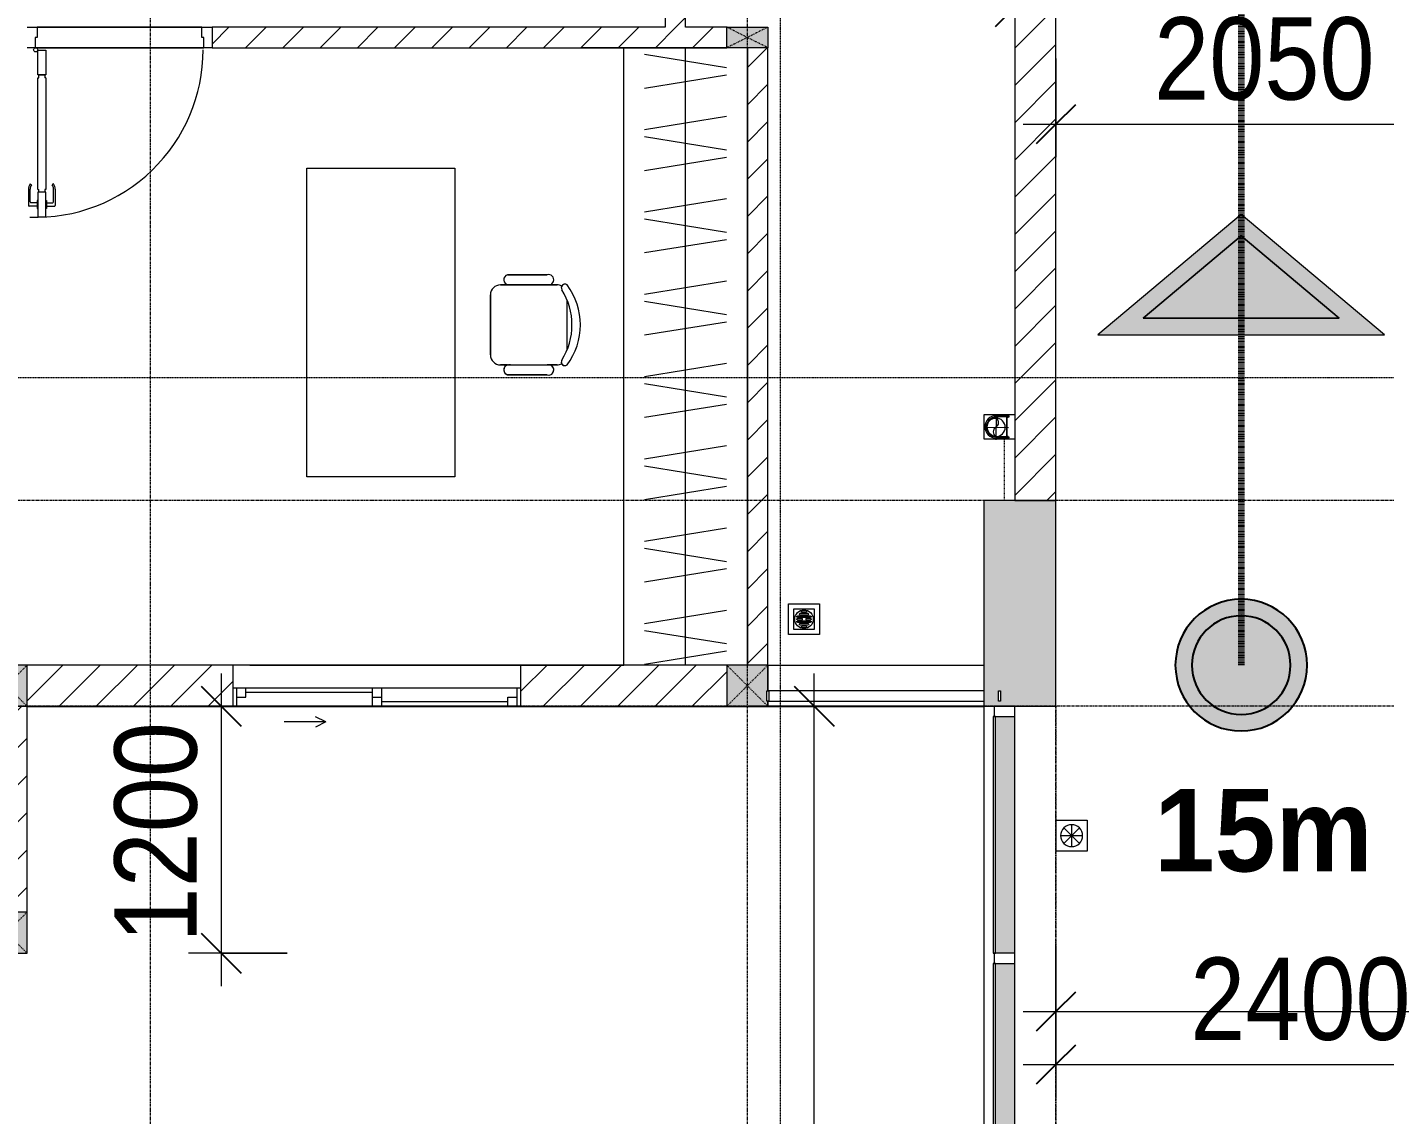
# Model space of a CAD drawing. Header units: millimetres. Extents: x 1591 to 239055, y -15958 to 83255.
# Drawn here: x 207332 to 213931, y 22552 to 27837 of the extents above; entities that cross this region are included whole.
import ezdxf

# ---------------------------------------------------------------- set-up
doc = ezdxf.new("R2010")
doc.units = ezdxf.units.MM
for name, pattern in [('1 NÉT CALL OUT', [6, 3, -3]), ('Dash', [6, 3, -3]), ('Dash 1_8_', [6.35, 3.175, -3.175]), ('Dash Dot 3_16_', [7.9375, 4.7625, -1.5875, 0, -1.5875]), ('Grid Line', [22.225, 12.7, -3.175, 3.175, -3.175]), ('IMPORT-CENTER _2_', [40.64, 25.4, -5.08, 5.08, -5.08])]:
    doc.linetypes.add(name, pattern=pattern)
for name, color, linetype, lineweight in [('0-1', 250, 'Continuous', 5), ('A-ANNO-DIMS', 211, 'Continuous', 9), ('A-ANNO-DIMS-160', 211, 'Continuous', 9), ('A-ANNO-NOTE', 131, 'Continuous', 9), ('A-ANNO-NOTE-1', 131, 'Continuous', 25), ('A-AREA', 32, 'Dash 1_8_', 9), ('A-DETL-3', 90, '1 NÉT CALL OUT', 100), ('A-DETL-GENF-1', 9, 'Continuous', 9), ('A-DOOR-1', 254, 'Continuous', 9), ('A-DOOR-2', 9, 'Continuous', 9), ('A-FLOR', 192, 'Continuous', 9), ('A-FLOR-1', 7, 'Continuous', 9), ('A-FLOR-2', 9, 'Continuous', 9), ('A-FLOR-HRAL-1', 254, 'Continuous', 9), ('A-FLOR-HRAL-2', 9, 'Continuous', 9), ('A-GLAZ', 151, 'Continuous', 9), ('A-GLAZ-CURT', 52, 'Continuous', 9), ('A-GLAZ-CWMG', 51, 'Continuous', 9), ('A-GLAZ-CWMG-1', 51, 'Continuous', 18), ('A-WALL-1', 253, 'Continuous', 18), ('A-WALL-2', 9, 'Continuous', 9), ('A-WALL-3', 113, 'Continuous', 18), ('A-WALL-PATT-1', 10, 'Continuous', 9), ('A-WALL-PATT-2', 111, 'Continuous', 9), ('G-ANNO-SYMB-1', 111, 'Dash Dot 3_16_', 18), ('G-ANNO-TEXT-2', 142, 'Continuous', 9), ('G-IMPT', 8, 'Continuous', 9), ('G-IMPT-2', 8, 'IMPORT-CENTER _2_', 9), ('I-FURN', 30, 'Continuous', 9), ('I-FURN-1', 254, 'Continuous', 9), ('M-EQPM', 50, 'Continuous', 9), ('S-COLS', 52, 'Continuous', 9), ('S-COLS-1', 52, 'Continuous', 5), ('S-COLS-2', 250, 'Continuous', 18), ('S-COLS-3', 254, 'Continuous', 9), ('S-COLS-4', 253, 'Continuous', 18), ('S-COLS-5', 52, 'Continuous', 18), ('S-COLS-HDLN', 52, 'Dash', 9), ('S-COLS-HDLN-1', 9, 'Dash', 9), ('S-GRID-1', 1, 'Grid Line', 9)]:
    doc.layers.add(name, color=color, linetype=linetype, lineweight=lineweight)
doc.styles.add('Arial_14', font='arial_0.ttf', dxfattribs={"width": 0.95, "height": 400})
doc.styles.add('UTM Avo', font='UTM Avo.ttf', dxfattribs={"width": 0.9, "height": 400})
doc.dimstyles.new('1_Dim_chi_tiet_2_5', dxfattribs={"dimscale": 304.8, "dimtxt": 399.720379, "dimasz": 0.629921, "dimexe": 0.524934, "dimexo": 0.0625, "dimgap": 0.052493, "dimtad": 1, "dimdec": 0, "dimrnd": 5, "dimzin": 0, "dimdsep": 46, "dimtxsty": 'UTM Avo', "dimblk1": 'OBLIQUE', "dimblk2": 'OBLIQUE', "dimsah": 1, "dimcen": 0.09, "dimdle": 0.524934, "dimazin": 0, "dimtfac": 1, "dimtdec": 4, "dimtix": 1, "dimtmove": 0, "dimatfit": 3, "dimfxl": 1.049869, "dimfxlon": 1, "dimtvp": 1, "dimtolj": 1, "dimtzin": 0, "dimarcsym": 2})
doc.dimstyles.new('1_Dim_chi_tiet_2_5_1', dxfattribs={"dimscale": 304.8, "dimtxt": 399.720379, "dimasz": 0.629921, "dimexe": 0.524934, "dimexo": 0.0625, "dimgap": 0.052493, "dimtad": 1, "dimdec": 0, "dimrnd": 5, "dimzin": 0, "dimdsep": 46, "dimtxsty": 'UTM Avo', "dimblk1": 'OBLIQUE', "dimblk2": 'OBLIQUE', "dimsah": 1, "dimcen": 0.09, "dimdle": 0.524934, "dimazin": 0, "dimtfac": 1, "dimtdec": 4, "dimtix": 1, "dimtmove": 0, "dimatfit": 3, "dimfxl": 1.049869, "dimfxlon": 1, "dimtvp": 1, "dimtolj": 1, "dimtzin": 0, "dimarcsym": 2})
pattern_1 = [(45, (0, 0), (-90.50967, 90.50967), [])]
pattern_2 = [(45, (95879.7, 0), (-90.50967, 90.50967), [])]

# ---------------------------------------------------------------- blocks, each defined once
blk = doc.blocks.new('NCV_TKTC_KET CAU_rvt-1-TKCS_MB TẦNG 6-8')
at = {"layer": 'S-COLS-1'}
h = blk.add_hatch(color=256, dxfattribs=at)
h.paths.add_polyline_path([(116102.6, 24536.9), (116452.6, 24536.9), (116452.6, 25536.9), (116102.6, 25536.9)])
h.paths.add_polyline_path([(116182.6, 24561.9), (116172.6, 24561.9), (116172.6, 24611.9), (116182.6, 24611.9)])
at = {"layer": 'A-FLOR-1'}
for p, q in [((111452.6, 24535.2), (115052.6, 24535.2)), ((115052.6, 24535.3), (116102.6, 24535.3))]:
    blk.add_line(p, q, dxfattribs=at)
at = {"layer": 'S-COLS-2'}
for p, q in [((116452.6, 25536.9), (116102.6, 25536.9)), ((116102.6, 25536.9), (116102.6, 24536.9)), ((116452.6, 24536.9), (116452.6, 25536.9)), ((116102.6, 24536.9), (116452.6, 24536.9))]:
    blk.add_line(p, q, dxfattribs=at)
blk = doc.blocks.new('DOOR_CW_01 CANH MO-PANEL KINH - DIW_01-900x2200-CỬA GỖ VÂN LAMINATE-V26-TKCS_MB TẦNG 6-8')
at = {"layer": 'A-DETL-GENF-1'}
for p, q in [((-397, -182), (-397, -62)), ((-397, -62), (-357, -62)), ((-357, -62), (-357, -182)), ((-357, -182), (-397, -182)), ((-397, -196), (-391, -196)), ((-397, -738), (-397, -196)), ((-391, -196), (-391, -182)), ((-391, -182), (-363, -182)), ((-363, -182), (-363, -196)), ((-357, -196), (-363, -196)), ((-357, -196), (-357, -738)), ((-433.9, -711.2), (-427.3, -715.8)), ((-320.1, -711.2), (-326.7, -715.8)), ((-442, -737), (-442, -816.5)), ((-434, -799.5), (-434, -737)), ((-397, -738), (-391, -738)), ((-357, -752), (-397, -752)), ((-397, -752), (-397, -872)), ((-391, -752), (-391, -738)), ((-363, -752), (-391, -752)), ((-357, -738), (-363, -738)), ((-363, -738), (-363, -752)), ((-357, -872), (-357, -752)), ((-320, -799.5), (-320, -737)), ((-312, -737), (-312, -816.5)), ((-399, -820.5), (-438, -820.5)), ((-399, -803.5), (-430, -803.5)), ((-399, -792.2), (-399, -831.8)), ((-397, -792.2), (-399, -792.2)), ((-399, -831.8), (-397, -831.8)), ((-397, -792.2), (-397, -831.8)), ((-357, -792.2), (-357, -831.8)), ((-357, -792.2), (-355, -792.2)), ((-355, -831.8), (-357, -831.8)), ((-355, -792.2), (-355, -831.8)), ((-355, -803.5), (-324, -803.5)), ((-355, -820.5), (-316, -820.5)), ((-397, -872), (-357, -872))]:
    blk.add_line(p, q, dxfattribs=at)
blk.add_circle((-407, -60), 10, dxfattribs=at)
for centre, radius, start, end in [((-407, -60), 814, 268, 0), ((-397, -737), 45, 145, 180), ((-397, -737), 37, 145, 180), ((-357, -737), 37, 0, 35), ((-357, -737), 45, 360, 35), ((-438, -816.5), 4, 180, 270), ((-430, -799.5), 4, 180, 270), ((-324, -799.5), 4, 270, 0), ((-316, -816.5), 4, 270, 0)]:
    blk.add_arc(centre, radius, start, end, dxfattribs=at)
at = {"layer": 'A-DOOR-2'}
for p, q in [((-448.4, 50), (-400, 50)), ((-400, 50), (-400, 0)), ((400, 0), (400, 50)), ((400, 50), (450, 50)), ((450, 50), (450, -50)), ((-410, -50), (-448.4, -50)), ((-410, 0), (-410, -50)), ((-400, 0), (-410, 0)), ((-407, -50), (-382, -50)), ((410, 0), (400, 0)), ((410, -50), (410, 0)), ((450, -50), (410, -50))]:
    blk.add_line(p, q, dxfattribs=at)
blk = doc.blocks.new('TU DO LV A - TU DO LV A-V39-TKCS_MB TẦNG 6-8')
at = {"layer": 'I-FURN'}
for p, q in [((0, 0), (3000, 0)), ((4.3, -101), (68.9, -499)), ((169, -101), (104.4, -499)), ((202.5, -101), (267.1, -499)), ((404.3, -101), (468.9, -499)), ((569, -101), (504.4, -499)), ((602.5, -101), (667.1, -499)), ((804.3, -101), (868.9, -499)), ((969, -101), (904.4, -499)), ((1002.5, -101), (1067.1, -499)), ((1204.3, -101), (1268.9, -499)), ((1369, -101), (1304.4, -499)), ((1402.5, -101), (1467.1, -499)), ((1604.3, -101), (1668.9, -499)), ((1769, -101), (1704.4, -499)), ((1802.5, -101), (1867.1, -499)), ((2004.3, -101), (2068.9, -499)), ((2169, -101), (2104.4, -499)), ((2202.5, -101), (2267.1, -499)), ((2404.3, -101), (2468.9, -499)), ((2569, -101), (2504.4, -499)), ((2602.5, -101), (2667.1, -499)), ((2804.3, -101), (2868.9, -499)), ((2969, -101), (2904.4, -499)), ((0, -300), (3000, -300))]:
    blk.add_line(p, q, dxfattribs=at)
at = {"layer": 'I-FURN-1'}
blk.add_line((0, 0), (3000, 0), dxfattribs=at)
blk = doc.blocks.new('BAN LV A - BAN LV A_dwg_ban hoc2-348006-TKCS_MB TẦNG 6-8')
at = {"layer": 'I-FURN'}
for p, q in [((145.8, 437.4), (-145.8, 437.4)), ((-243, 354.4), (-243, 162)), ((-194.4, 388.8), (-194.4, 113.4)), ((194.4, 113.4), (194.4, 388.8)), ((194.4, 351.4), (194.4, 150.8)), ((243.7, 162), (243.7, 354.4)), ((-120.5, 64.8), (120.5, 64.8))]:
    blk.add_line(p, q, dxfattribs=at)
at = {"layer": 'I-FURN', "flags": 128}
blk.add_lwpolyline([(-737.8, 610.5), (-737.8, 1330.5), (-154.9, 1330.5), (762.2, 1330.5), (762.2, 610.5)], close=True, dxfattribs=at)
at = {"layer": 'I-FURN'}
for centre, radius, start, end in [((-145.8, 388.8), 48.6, 90, 180), ((145.8, 388.8), 48.6, 360, 90), ((-218.7, 347.3), 25.3, 343.7398, 163.7398), ((219.4, 347.3), 25.3, 16.2602, 170.70537), ((-218.7, 154.9), 25.3, 163.7398, 16.2602), ((219.4, 154.9), 25.3, 189.29463, 16.2602), ((-180.2, 75.4), 17.8, 57.97259, 216.69006), ((-145.8, 113.4), 48.6, 180, 207.58444), ((0, 359.3), 318.2, 237.57575, 302.42425), ((180.2, 75.4), 17.8, 323.30994, 122.02741), ((145.8, 113.4), 48.6, 332.41556, 0), ((0, 324), 324, 233.1301, 306.8699)]:
    blk.add_arc(centre, radius, start, end, dxfattribs=at)
blk = doc.blocks.new('BAN LV A - BAN LV A_dwg-348005-TKCS_MB TẦNG 6-8')
at = {"extrusion": (0, 0, -1), "zscale": -1, "rotation": 180}
blk.add_blockref('BAN LV A - BAN LV A_dwg_ban hoc2-348006-TKCS_MB TẦNG 6-8', (-729, 1383.7), dxfattribs=at)
blk = doc.blocks.new('BAN LV A - BAN LV A-401069-TKCS_MB TẦNG 6-8')
at = {"layer": 'I-FURN-1'}
for p, q in [((-8.8, -53.2), (1491.2, -53.2)), ((-8.8, -773.2), (-8.8, -53.2)), ((1491.2, -53.2), (1491.2, -773.2)), ((1491.2, -773.2), (-8.8, -773.2)), ((583.2, -946.3), (874.8, -946.3)), ((486, -1221.7), (486, -1029.3)), ((534.6, -1029.3), (534.6, -994.9)), ((923.4, -994.9), (923.4, -1032.3)), ((972.7, -1029.3), (972.7, -1221.7)), ((534.6, -1270.3), (534.6, -1235.9)), ((923.4, -1232.9), (923.4, -1270.3))]:
    blk.add_line(p, q, dxfattribs=at)
for centre, radius, start, end in [((583.2, -994.9), 48.6, 90, 180), ((874.8, -994.9), 48.6, 0, 90), ((510.3, -1036.4), 25.3, 16.2602, 163.7398), ((948.4, -1036.4), 25.3, 16.2602, 170.70537), ((510.3, -1228.8), 25.3, 163.7398, 343.7398), ((948.4, -1228.8), 25.3, 189.29463, 16.2602), ((548.9, -1308.3), 17.8, 119.40397, 216.69006), ((583.2, -1270.3), 48.6, 180, 207.58444), ((729, -1059.7), 324, 233.1301, 306.8699), ((874.8, -1270.3), 48.6, 332.41556, 0), ((909.2, -1308.3), 17.8, 323.30994, 60.59603)]:
    blk.add_arc(centre, radius, start, end, dxfattribs=at)
at = {"extrusion": (0, 0, -1), "zscale": -1, "rotation": 180}
blk.add_blockref('BAN LV A - BAN LV A_dwg-348005-TKCS_MB TẦNG 6-8', (0, 0), dxfattribs=at)
blk = doc.blocks.new('Railing - 50 x 10mm-901205-TKCS_MB TẦNG 6-8')
at = {"layer": 'A-FLOR-HRAL-2'}
for p, q in [((25, 5), (-25, 5)), ((-25, 5), (-25, -5)), ((25, -5), (25, 5)), ((-25, -5), (25, -5))]:
    blk.add_line(p, q, dxfattribs=at)
blk = doc.blocks.new('Railing - Railing-1000799-TKCS_MB TẦNG 6-8')
at = {"layer": 'A-FLOR-HRAL-2'}
for p, q in [((93194.1, 15351.2), (92149.1, 15351.2)), ((92149.1, 15301.2), (93194.1, 15301.2))]:
    blk.add_line(p, q, dxfattribs=at)
at = {"extrusion": (0, 0, -1), "zscale": -1, "rotation": 89.99999999999962}
for p in [(-92144.1, 15326.2), (-93269.1, 15326.2)]:
    blk.add_blockref('Railing - 50 x 10mm-901205-TKCS_MB TẦNG 6-8', p, dxfattribs=at)
blk = doc.blocks.new('G1_SOF - BO TRU - 100x200-746114-TKCS_MB TẦNG 6-8')
at = {"layer": 'S-COLS'}
blk.add_hatch(color=256, dxfattribs=at).paths.add_polyline_path([(50, -100), (50, 100), (-50, 100), (-50, -100)])
at = {"layer": 'S-COLS-4'}
for p, q in [((-50, 100), (50, 100)), ((-50, -100), (-50, 100)), ((50, 100), (50, -100)), ((50, -100), (-50, -100))]:
    blk.add_line(p, q, dxfattribs=at)
at = {"layer": 'S-COLS-HDLN-1'}
for p, q in [((50, -100), (-50, 100)), ((-50, -100), (50, 100))]:
    blk.add_line(p, q, dxfattribs=at)
blk = doc.blocks.new('NCV_TKTC_TANG 6 - 8_rvt-2-TKCS_MB TẦNG 6-8')
at = {"layer": 'A-WALL-PATT-1'}
h = blk.add_hatch(dxfattribs=at)
h.set_pattern_fill('FP_1', color=256, style=0, pattern_type=2)
h.set_pattern_definition(pattern_1)
h.paths.add_polyline_path([(114652.6, 27836.9), (114652.6, 27886.9), (114552.6, 27886.9), (114552.6, 27836.9)])
h.paths.add_polyline_path([(114552.6, 28786.9), (114652.6, 28786.9), (114652.6, 28836.9), (114552.6, 28836.9)])
h = blk.add_hatch(dxfattribs=at)
h.set_pattern_fill('FP_1', color=256, style=0, pattern_type=2)
h.set_pattern_definition(pattern_1)
h.paths.add_polyline_path([(112350.9, 27736.9), (114852.6, 27736.9), (114852.6, 27836.9), (112350.9, 27836.9)])
h = blk.add_hatch(dxfattribs=at)
h.set_pattern_fill('FP_1', color=256, style=0, pattern_type=2)
h.set_pattern_definition(pattern_1)
h.paths.add_polyline_path([(115052.6, 24736.9), (115052.6, 27736.9), (114952.6, 27736.9), (114952.6, 24736.9)])
at = {"layer": 'A-FLOR-2'}
for p, q in [((112300.9, 27836.9), (111500.9, 27836.9)), ((112310.9, 27736.9), (111490.9, 27736.9)), ((111490.9, 27736.9), (112310.9, 27736.9)), ((114352.6, 27736.9), (114146.6, 27736.9)), ((114852.6, 27736.9), (114352.6, 27736.9)), ((114952.6, 27736.9), (114852.6, 27736.9)), ((114952.6, 24736.9), (114952.6, 27736.9)), ((112534.6, 24736.9), (113852.6, 24736.9)), ((113852.6, 24736.9), (114352.6, 24736.9))]:
    blk.add_line(p, q, dxfattribs=at)
at = {"layer": 'A-WALL-1'}
for p, q in [((114552.6, 27886.9), (114552.6, 27836.9)), ((114652.6, 27836.9), (114652.6, 27886.9)), ((114552.6, 27836.9), (112350.9, 27836.9)), ((112350.9, 27836.9), (112350.9, 27736.9)), ((114852.6, 27836.9), (114652.6, 27836.9)), ((112350.9, 27736.9), (114852.6, 27736.9)), ((114952.6, 27736.9), (114952.6, 24736.9)), ((115052.6, 24736.9), (115052.6, 27736.9))]:
    blk.add_line(p, q, dxfattribs=at)
at = {"layer": 'A-WALL-2'}
for p, q in [((111500.9, 27836.9), (112300.9, 27836.9)), ((112310.9, 27736.9), (111490.9, 27736.9)), ((115052.9, 24736.9), (116102.6, 24736.9)), ((115052.9, 24736.9), (115052.9, 24611.9)), ((115052.9, 24561.9), (115052.9, 24536.9)), ((116102.6, 24536.9), (115052.9, 24536.9))]:
    blk.add_line(p, q, dxfattribs=at)
at = {"layer": 'A-DOOR-1'}
blk.add_blockref('DOOR_CW_01 CANH MO-PANEL KINH - DIW_01-900x2200-CỬA GỖ VÂN LAMINATE-V26-TKCS_MB TẦNG 6-8', (111900.9, 27786.9), dxfattribs=at)
at = {"layer": 'A-FLOR-HRAL-1'}
blk.add_blockref('Railing - Railing-1000799-TKCS_MB TẦNG 6-8', (22908.5, 9260.7), dxfattribs=at)
at = {"layer": 'I-FURN-1'}
for name, p, rotation in [('TU DO LV A - TU DO LV A-V39-TKCS_MB TẦNG 6-8', (114352.6, 24736.9), 90.0000000000006), ('BAN LV A - BAN LV A-401069-TKCS_MB TẦNG 6-8', (112757.8, 25661.2), 90.00000000000081)]:
    blk.add_blockref(name, p, dxfattribs=dict(at, rotation=rotation))
at = {"layer": 'S-COLS-3', "rotation": 90.0000000000011}
blk.add_blockref('G1_SOF - BO TRU - 100x200-746114-TKCS_MB TẦNG 6-8', (114952.6, 27786.9), dxfattribs=at)
blk = doc.blocks.new('G1_SOF - BO TRU - 200x200-V3-TKCS_MB TẦNG 6-8')
at = {"layer": 'S-COLS'}
blk.add_hatch(color=256, dxfattribs=at).paths.add_polyline_path([(-90.1, -100), (100, -100), (100, 100), (-100, 100), (-100, -24.6), (-90.1, -24.6), (-90.1, -74.6), (-100, -74.6), (-100, -100)])
at = {"layer": 'S-COLS-5'}
for p, q in [((100, 100), (-100, 100)), ((-100, 100), (-100, -24.6)), ((100, -100), (100, 100)), ((-100, -74.6), (-100, -100)), ((-100, -100), (100, -100))]:
    blk.add_line(p, q, dxfattribs=at)
at = {"layer": 'S-COLS-HDLN'}
for p, q in [((100, 100), (-100, -100)), ((-100, 100), (100, -100))]:
    blk.add_line(p, q, dxfattribs=at)
blk = doc.blocks.new('G1_SOF - BO TRU - 200x200-V6-TKCS_MB TẦNG 6-8')
at = {"layer": 'S-COLS'}
blk.add_hatch(color=256, dxfattribs=at).paths.add_polyline_path([(95, -100), (100, -100), (100, -75.1), (95, -75.1), (95, -25.1), (100, -25.1), (100, 100), (-100, 100), (-100, -100)])
at = {"layer": 'S-COLS-5'}
for p, q in [((100, 100), (-100, 100)), ((-100, 100), (-100, -100)), ((100, -25.1), (100, 100)), ((-100, -100), (100, -100)), ((100, -100), (100, -75.1))]:
    blk.add_line(p, q, dxfattribs=at)
at = {"layer": 'S-COLS-HDLN'}
for p, q in [((100, 100), (-100, -100)), ((-100, 100), (100, -100))]:
    blk.add_line(p, q, dxfattribs=at)
blk = doc.blocks.new('G1_SOF - BO TRU - 200x200-3056268-TKCS_MB TẦNG 6-8')
at = {"layer": 'S-COLS'}
blk.add_hatch(color=256, dxfattribs=at).paths.add_polyline_path([(100, -100), (100, 100), (-100, 100), (-100, -100)])
at = {"layer": 'S-COLS-5'}
for p, q in [((100, 100), (-100, 100)), ((-100, 100), (-100, -100)), ((100, -100), (100, 100)), ((-100, -100), (100, -100))]:
    blk.add_line(p, q, dxfattribs=at)
at = {"layer": 'S-COLS-HDLN'}
for p, q in [((100, 100), (-100, -100)), ((-100, 100), (100, -100))]:
    blk.add_line(p, q, dxfattribs=at)
blk = doc.blocks.new('TKTC_XREF_251221_MB TANG 2-7 - TKTC_XREF_260130_MB TANG 2-5_dwg_$cc-4746806-TKCS_MB TẦNG 6-8')
at = {"layer": 'G-IMPT-2'}
for p, q in [((-0.673, 0), (0.673, 0)), ((0, -0.673), (0, 0.673))]:
    blk.add_line(p, q, dxfattribs=at)
at = {"layer": 'M-EQPM'}
blk.add_circle((0, 0), 0.5, dxfattribs=at)
for centre, radius, start, end in [((0, 0), 0.5, 90, 270), ((0.188, 0.25), 0.313, 126.8699, 233.1301), ((-0.188, -0.25), 0.313, 306.8699, 53.1301)]:
    blk.add_arc(centre, radius, start, end, dxfattribs=at)
blk = doc.blocks.new('TKTC_XREF_251221_MB TANG 2-7 - TKTC_XREF_260130_MB TANG 2-5_dwg_CUM U_DN100-4746796-TKCS_MB TẦNG 6-8')
at = {"layer": 'G-IMPT'}
blk.add_hatch(color=256, dxfattribs=at).paths.add_polyline_path([(0, 61), (0, 57), (14.8, 55.1), (28.5, 49.4), (40.3, 40.3), (49.4, 28.5), (55.1, 14.8), (57, 0), (55.1, -14.8), (49.4, -28.5), (40.3, -40.3), (28.5, -49.4), (14.8, -55.1), (0, -57), (0, -61), (15.8, -58.9), (30.5, -52.8), (43.1, -43.1), (52.8, -30.5), (58.9, -15.8), (61, 0), (58.9, 15.8), (52.8, 30.5), (43.1, 43.1), (30.5, 52.8), (15.8, 58.9)])
for p, q in [((-79.1, 66.6), (-79.1, 63.4)), ((-76.6, 66.6), (-76.6, 63.4)), ((-74.6, 66.6), (-74.6, 63.4)), ((-72.7, 69.3), (-72.7, 60.7)), ((-66.9, 67.9), (-71.7, 67.9)), ((-66.9, 62.1), (-71.7, 62.1)), ((-65, 69), (0, 69)), ((-79.1, -63.4), (-79.1, -66.6)), ((-76.6, -63.4), (-76.6, -66.6)), ((-74.6, -63.4), (-74.6, -66.6)), ((-72.7, -60.7), (-72.7, -69.3)), ((-66.9, -62.1), (-71.7, -62.1)), ((-66.9, -67.9), (-71.7, -67.9)), ((-65, -69), (0, -69))]:
    blk.add_line(p, q, dxfattribs=at)
at = {"layer": 'G-IMPT', "flags": 128}
for points in [[(-72.7, 67.6), (-78.1, 67.6), (-78.1, 62.4), (-72.7, 62.4)], [(-71.7, 59.2), (-66.9, 59.2), (-66.9, 70.8), (-71.7, 70.8)], [(-66.9, 70.8), (-66.9, 72.7), (-65, 72.7), (-65, 57.3), (-66.9, 57.3), (-66.9, 59.2)], [(-65, 61), (0, 61), (0, 57)], [(-72.7, -62.4), (-78.1, -62.4), (-78.1, -67.6), (-72.7, -67.6)], [(-71.7, -70.8), (-66.9, -70.8), (-66.9, -59.2), (-71.7, -59.2)], [(-66.9, -59.2), (-66.9, -57.3), (-65, -57.3), (-65, -72.7), (-66.9, -72.7), (-66.9, -70.8)], [(-65, -61), (0, -61), (0, -57)]]:
    blk.add_lwpolyline(points, dxfattribs=at)
at = {"layer": 'G-IMPT'}
for centre, radius, start, end in [((-78.1, 66.6), 0.96, 90, 180), ((-78.1, 63.4), 0.96, 180, 270), ((-71.1, 69.3), 1.56, 112.61986, 247.38014), ((-67.9, 65), 4.8, 143.1301, 216.8699), ((-71.1, 60.7), 1.56, 112.61986, 247.38014), ((0, 0), 69, 270, 90), ((0, 0), 61, 270, 90), ((0, 0), 57, 270, 90), ((-78.1, -63.4), 0.96, 90, 180), ((-78.1, -66.6), 0.96, 180, 270), ((-71.1, -60.7), 1.56, 112.61986, 247.38014), ((-67.9, -65), 4.8, 143.1301, 216.8699), ((-71.1, -69.3), 1.56, 112.61986, 247.38014)]:
    blk.add_arc(centre, radius, start, end, dxfattribs=at)
blk = doc.blocks.new('TKTC_XREF_251221_MB TANG 2-7 - TKTC_XREF_260130_MB TANG 2-5_dwg_THU NUOC - THU NUOC-444531-TKCS_MB TẦNG 1-4746810-TKCS_MB TẦNG 6-8')
at = {"layer": 'G-IMPT'}
for p, q in [((-23.3, 10.8), (40.9, 10.8)), ((40.9, 4.8), (-23.3, 4.8)), ((-11, 23.3), (28.5, 23.3)), ((28.5, 17.3), (-11, 17.3)), ((-1.1, 35.6), (18.5, 35.6)), ((18.5, 29.6), (-1.1, 29.6)), ((-23.3, -13.6), (40.9, -13.6)), ((40.9, -19.6), (-23.3, -19.6)), ((-11, -26.1), (28.5, -26.1)), ((28.5, -32.1), (-11, -32.1)), ((-1.1, -38.5), (18.5, -38.5)), ((18.5, -44.5), (-1.1, -44.5))]:
    blk.add_line(p, q, dxfattribs=at)
at = {"layer": 'G-IMPT', "flags": 128}
for points in [[(83.7, -79.4), (83.7, 70.6), (-66.3, 70.6), (-66.3, -79.4)], [(58.7, -54.4), (58.7, 45.6), (-41.3, 45.6), (-41.3, -54.4)]]:
    blk.add_lwpolyline(points, close=True, dxfattribs=at)
for points in [[(-23.3, -1.2), (0.7, -1.2), (0.7, -7.2), (-23.3, -7.2)], [(40.9, -7.2), (16.7, -7.2), (16.7, -1.2), (40.9, -1.2)]]:
    blk.add_lwpolyline(points, dxfattribs=at)
at = {"layer": 'G-IMPT'}
for centre, radius, start, end in [((8.7, -4.4), 45, 360, 180), ((8.7, -4.4), 45, 360, 180), ((-23.3, 7.8), 3, 90, 270), ((-11, 20.3), 3, 90, 270), ((-1.1, 32.6), 3, 90, 270), ((18.5, 32.6), 3, 270, 90), ((28.5, 20.3), 3, 270, 90), ((40.9, 7.8), 3, 270, 90), ((8.7, -4.4), 45, 180, 360), ((8.7, -4.4), 45, 180, 360), ((-23.3, -4.2), 3, 90, 270), ((-23.3, -16.6), 3, 90, 270), ((-11, -29.1), 3, 90, 270), ((-1.1, -41.5), 3, 90, 270), ((18.5, -41.5), 3, 270, 90), ((28.5, -29.1), 3, 270, 90), ((40.9, -4.2), 3, 270, 90), ((40.9, -16.6), 3, 270, 90)]:
    blk.add_arc(centre, radius, start, end, dxfattribs=at)
blk = doc.blocks.new('TKTC_XREF_251221_MB TANG 2-7 - TKTC_XREF_260130_MB TANG 2-5_dwg_FD-4746794-TKCS_MB TẦNG 6-8')
at = {"layer": 'G-IMPT', "flags": 128}
blk.add_lwpolyline([(-75, -75), (75, -75), (75, 75), (-75, 75)], close=True, dxfattribs=at)
at = {"layer": 'G-IMPT'}
blk.add_circle((0, 0), 53.3, dxfattribs=at)
at = {"layer": 'M-EQPM'}
for p, q in [((53.3, 0), (-53.3, 0)), ((-37.7, 37.7), (37.7, -37.7)), ((37.7, 37.7), (-37.7, -37.7)), ((0, 53.3), (0, -53.3))]:
    blk.add_line(p, q, dxfattribs=at)
blk = doc.blocks.new('TKTC_XREF_251221_MB TANG 2-7 - TKTC_XREF_251221_MB TANG 2-7-2039446-TKCS_MB TẦNG 6-8')
at = {"layer": 'M-EQPM'}
for p, q in [((82451.1, 8717.8), (82561, 8717.8)), ((82451.1, 8598.2), (82451.1, 8717.8)), ((82561, 8718), (82600, 8718)), ((82561, 8598.2), (82561, 8718)), ((82561, 8717.8), (82561, 8598.2)), ((82561, 8598.2), (82451.1, 8598.2)), ((82600, 8598.2), (82561, 8598.2)), ((82450, 7300), (82450, 3300))]:
    blk.add_line(p, q, dxfattribs=at)
at = {"extrusion": (0, 0, -1), "xscale": 90.00000000005102, "yscale": 90.00000000005102, "zscale": -90.00000000005102, "rotation": 180.3740267799382}
blk.add_blockref('TKTC_XREF_251221_MB TANG 2-7 - TKTC_XREF_260130_MB TANG 2-5_dwg_$cc-4746806-TKCS_MB TẦNG 6-8', (-82508.2, 8655.8), dxfattribs=at)
at = {"xscale": 0.7894736842105242, "yscale": 0.7894736842105242, "zscale": 0.7894736842105242, "rotation": 180}
blk.add_blockref('TKTC_XREF_251221_MB TANG 2-7 - TKTC_XREF_260130_MB TANG 2-5_dwg_CUM U_DN100-4746796-TKCS_MB TẦNG 6-8', (82509.7, 8657.6), dxfattribs=at)
at = {"extrusion": (0, 0, -1), "zscale": -1}
for name, p in [('TKTC_XREF_251221_MB TANG 2-7 - TKTC_XREF_260130_MB TANG 2-5_dwg_THU NUOC - THU NUOC-444531-TKCS_MB TẦNG 1-4746810-TKCS_MB TẦNG 6-8', (-81584.2, 7727.7)), ('TKTC_XREF_251221_MB TANG 2-7 - TKTC_XREF_260130_MB TANG 2-5_dwg_FD-4746794-TKCS_MB TẦNG 6-8', (-82876, 6671.5))]:
    blk.add_blockref(name, p, dxfattribs=at)
blk = doc.blocks.new('1_FAMILY RVT - W01-WxH 1400x1400xmm-389822-TKCS_MB TẦNG 6-8')
at = {"layer": 'A-GLAZ'}
for p, q in [((248.4, 172.39), (299.2, 197.79)), ((248.4, 172.39), (299.2, 146.99)), ((248.4, 172.39), (451.6, 172.39)), ((-700, 96.19), (-700, -103.81)), ((700, 96.19), (-700, 96.19)), ((-700, 96.19), (-636.5, 96.19)), ((-680.95, 96.19), (-680.95, 7.29)), ((-636.5, 96.19), (-22.225, 96.19)), ((-636.5, 96.19), (-636.5, 51.74)), ((-636.5, 73.965), (-22.225, 73.965)), ((-22.225, 7.29), (-22.225, 96.19)), ((-22.225, 96.19), (22.225, 96.19)), ((22.225, 96.19), (680.95, 96.19)), ((22.225, 96.19), (22.225, 7.29)), ((680.95, 96.19), (700, 96.19)), ((680.95, 96.19), (680.95, 7.29)), ((700, -103.81), (700, 96.19)), ((-700, 7.29), (-680.95, 7.29)), ((-636.5, 51.74), (-680.95, 51.74)), ((-680.95, 7.29), (-22.225, 7.29)), ((22.225, 51.74), (-22.225, 51.74)), ((-22.225, 7.29), (22.225, 7.29)), ((22.225, 29.515), (636.5, 29.515)), ((22.225, 7.29), (636.5, 7.29)), ((636.5, 51.74), (636.5, 7.29)), ((680.95, 51.74), (636.5, 51.74)), ((636.5, 7.29), (700, 7.29)), ((-700, -103.81), (700, -103.81))]:
    blk.add_line(p, q, dxfattribs=at)
blk = doc.blocks.new('System Panel - Glazed-1286806-TKCS_MB TẦNG 6-8')
at = {"layer": 'A-GLAZ-CURT'}
for p, q in [((575, 6), (-575, 6)), ((-575, 6), (-575, -6)), ((575, -6), (575, 6)), ((-575, -6), (575, -6))]:
    blk.add_line(p, q, dxfattribs=at)
blk = doc.blocks.new('Rectangular Mullion - 50 x 100mm-1286802-TKCS_MB TẦNG 6-8')
at = {"layer": 'A-GLAZ-CWMG'}
blk.add_hatch(color=256, dxfattribs=at).paths.add_polyline_path([(44796.6, 20586.9), (44796.6, 21736.9), (44702.6, 21736.9), (44702.6, 20586.9)])
blk.add_line((44702.6, 21736.9), (44702.6, 20586.9), dxfattribs=at)
blk = doc.blocks.new('Rectangular Mullion - 50 x 100mm-1286811-TKCS_MB TẦNG 6-8')
at = {"layer": 'A-GLAZ-CWMG-1'}
for p, q in [((0, 0), (-50, 0)), ((-50, 0), (-50, -100)), ((0, -100), (0, 0)), ((-50, -100), (0, -100))]:
    blk.add_line(p, q, dxfattribs=at)
blk = doc.blocks.new('Rectangular Mullion - 50 x 100mm-1286804-TKCS_MB TẦNG 6-8')
at = {"layer": 'A-GLAZ-CWMG-1'}
for p, q in [((-25, 0), (25, 0)), ((-25, -100), (-25, 0)), ((25, 0), (25, -100)), ((25, -100), (-25, -100))]:
    blk.add_line(p, q, dxfattribs=at)
blk = doc.blocks.new('DIMBLOCK29-TKCS_MB TẦNG 6-8')
at = {"layer": 'A-ANNO-DIMS-160'}
for p, q in [((212332.3, 23373.9), (212332.3, 22893.9)), ((212332.3, 23053.9), (212332.3, 23373.9)), ((217932.3, 23373.9), (217932.3, 22893.9)), ((217932.3, 23053.9), (217932.3, 23373.9)), ((212172.3, 23053.9), (217932.3, 23053.9))]:
    blk.add_line(p, q, dxfattribs=at)
at = {"layer": 'A-ANNO-DIMS-160', "lineweight": 25}
for p, q in [((212332.3, 23053.9), (212428.3, 23149.9)), ((217932.3, 23053.9), (218028.3, 23149.9)), ((212332.3, 23053.9), (212236.3, 22957.9)), ((217932.3, 23053.9), (217836.3, 22957.9))]:
    blk.add_line(p, q, dxfattribs=at)
at = {"layer": 'A-ANNO-DIMS-160', "color": 0, "insert": (214584.5, 23573.5), "char_height": 400, "width": 1314.636, "attachment_point": 1, "line_spacing_factor": 1.110334, "style": 'UTM Avo'}
blk.add_mtext('5600', dxfattribs=at)
blk = doc.blocks.new('_Oblique')
at = {"color": 0, "linetype": 'ByBlock', "lineweight": -2}
blk.add_line((-0.5, -0.5), (0.5, 0.5), dxfattribs=at)
blk = doc.blocks.new('HDNDCT_MŨI TÊN THOÁT HIỂM - HDNDCT_MŨI TÊN THOÁT HIỂM-2437747-TKCS_MB TẦNG 6-8')
at = {"layer": 'A-ANNO-NOTE'}
h = blk.add_hatch(color=256, dxfattribs=at)
h.paths.add_polyline_path([(-3.153, 0), (0.5, 4.353), (0.5, -4.353)])
h.paths.add_polyline_path([(-2.5, 0), (0, -2.979), (0, 2.979)])
blk.add_hatch(color=256, dxfattribs=at).paths.add_polyline_path([(0, -2.979), (-2.5, 0), (0, 2.979)])
for p, q in [((0.5, 4.353), (-3.153, 0)), ((0.5, -4.353), (0.5, 4.353)), ((-2.5, 0), (0, 2.979)), ((0, 2.979), (-2.5, 0)), ((0, 2.979), (0, -2.979)), ((0, -2.979), (0, 2.979)), ((-3.153, 0), (0.5, -4.353)), ((0, -2.979), (-2.5, 0)), ((-2.5, 0), (0, -2.979))]:
    blk.add_line(p, q, dxfattribs=at)
blk = doc.blocks.new('HDNDCT_DIEM THOAT HIEM XA NHAT - HDNDCT_DIEM THOAT HIEM XA NHAT-2431632-TKCS_MB TẦNG 6-8')
at = {"layer": 'A-ANNO-NOTE'}
h = blk.add_hatch(color=256, dxfattribs=at)
edge = h.paths.add_edge_path()
edge.add_arc((0, 0), 2, 0, 180)
edge.add_arc((0, 0), 2, 180, 360)
edge = h.paths.add_edge_path()
edge.add_arc((0, 0), 1.5, 180, 360)
edge.add_arc((0, 0), 1.5, 360, 540)
h = blk.add_hatch(color=256, dxfattribs=at)
edge = h.paths.add_edge_path()
edge.add_arc((0, 0), 1.5, 0, 180)
edge.add_arc((0, 0), 1.5, 180, 360)
at = {"layer": 'A-ANNO-NOTE-1'}
for radius, start, end in [(2, 0, 180), (1.5, 0, 180), (1.5, 0, 180), (1.5, 180, 360), (2, 180, 360), (1.5, 180, 360)]:
    blk.add_arc((0, 0), radius, start, end, dxfattribs=at)
blk = doc.blocks.new('DIMBLOCK71-TKCS_MB TẦNG 6-8')
at = {"layer": 'A-ANNO-DIMS-160'}
for p, q in [((212332.3, 27685.4), (212332.3, 27205.4)), ((212332.3, 27365.4), (212332.3, 27685.4)), ((214382.3, 27685.4), (214382.3, 27205.4)), ((214382.3, 27365.4), (214382.3, 27685.4)), ((212172.3, 27365.4), (214542.3, 27365.4))]:
    blk.add_line(p, q, dxfattribs=at)
at = {"layer": 'A-ANNO-DIMS-160', "lineweight": 25}
for p, q in [((212332.3, 27365.4), (212428.3, 27461.4)), ((214382.3, 27365.4), (214478.3, 27461.4)), ((212332.3, 27365.4), (212236.3, 27269.4)), ((214382.3, 27365.4), (214286.3, 27269.4))]:
    blk.add_line(p, q, dxfattribs=at)
at = {"layer": 'A-ANNO-DIMS-160', "color": 0, "insert": (212809.5, 27885), "char_height": 400, "width": 1314.636, "attachment_point": 1, "line_spacing_factor": 1.110334, "style": 'UTM Avo'}
blk.add_mtext('2050', dxfattribs=at)
blk = doc.blocks.new('DIMBLOCK74-TKCS_MB TẦNG 6-8')
at = {"layer": 'A-ANNO-DIMS-160'}
for p, q in [((212332.3, 23116.3), (212332.3, 22636.3)), ((212332.3, 22796.3), (212332.3, 23116.3)), ((214732.3, 23116.3), (214732.3, 22636.3)), ((214732.3, 22796.3), (214732.3, 23116.3)), ((212172.3, 22796.3), (214892.3, 22796.3))]:
    blk.add_line(p, q, dxfattribs=at)
at = {"layer": 'A-ANNO-DIMS-160', "lineweight": 25}
for p, q in [((212332.3, 22796.3), (212428.3, 22892.3)), ((214732.3, 22796.3), (214828.3, 22892.3)), ((212332.3, 22796.3), (212236.3, 22700.3)), ((214732.3, 22796.3), (214636.3, 22700.3))]:
    blk.add_line(p, q, dxfattribs=at)
at = {"layer": 'A-ANNO-DIMS-160', "color": 0, "insert": (212984.5, 23315.9), "char_height": 400, "width": 1314.636, "attachment_point": 1, "line_spacing_factor": 1.110334, "style": 'UTM Avo'}
blk.add_mtext('2400', dxfattribs=at)
blk = doc.blocks.new('DIMBLOCK119-TKCS_MB TẦNG 6-8')
at = {"layer": 'A-ANNO-DIMS-160'}
for p, q in [((204132.3, 28254.2), (204132.3, 27774.2)), ((204132.3, 27934.2), (204132.3, 28254.2)), ((212132.3, 28254.2), (212132.3, 27774.2)), ((212132.3, 27934.2), (212132.3, 28254.2)), ((203972.3, 27934.2), (212292.3, 27934.2))]:
    blk.add_line(p, q, dxfattribs=at)
at = {"layer": 'A-ANNO-DIMS-160', "lineweight": 25}
for p, q in [((204132.3, 27934.2), (204228.3, 28030.2)), ((212132.3, 27934.2), (212228.3, 28030.2)), ((204132.3, 27934.2), (204036.3, 27838.2)), ((212132.3, 27934.2), (212036.3, 27838.2))]:
    blk.add_line(p, q, dxfattribs=at)
at = {"layer": 'A-ANNO-DIMS-160', "color": 0, "insert": (207584.5, 28453.9), "char_height": 400, "width": 1314.636, "attachment_point": 1, "line_spacing_factor": 1.110334, "style": 'UTM Avo'}
blk.add_mtext('8000', dxfattribs=at)
blk = doc.blocks.new('DIMBLOCK292-TKCS_MB TẦNG 6-8')
at = {"layer": 'A-ANNO-DIMS-160'}
for p, q in [((211157.6, 17076.9), (211157.6, 24696.9)), ((210837.6, 24536.9), (211317.6, 24536.9)), ((211157.6, 24536.9), (210837.6, 24536.9)), ((210837.6, 17236.9), (211317.6, 17236.9)), ((211157.6, 17236.9), (210837.6, 17236.9))]:
    blk.add_line(p, q, dxfattribs=at)
at = {"layer": 'A-ANNO-DIMS-160', "lineweight": 25}
for p, q in [((211157.6, 24536.9), (211061.6, 24632.9)), ((211157.6, 24536.9), (211253.6, 24440.9)), ((211157.6, 17236.9), (211061.6, 17332.9)), ((211157.6, 17236.9), (211253.6, 17140.9))]:
    blk.add_line(p, q, dxfattribs=at)
at = {"layer": 'A-ANNO-DIMS-160', "color": 0, "insert": (210638, 20339.2), "char_height": 400, "width": 1314.636, "attachment_point": 1, "rotation": 90, "line_spacing_factor": 1.110334, "style": 'UTM Avo'}
blk.add_mtext('7300', dxfattribs=at)
blk = doc.blocks.new('DIMBLOCK314-TKCS_MB TẦNG 6-8')
at = {"layer": 'A-ANNO-DIMS-160'}
for p, q in [((208275.8, 24696.9), (208275.8, 23176.9)), ((208595.8, 24536.9), (208115.8, 24536.9)), ((208275.8, 24536.9), (208595.8, 24536.9)), ((208595.8, 23336.9), (208115.8, 23336.9)), ((208275.8, 23336.9), (208595.8, 23336.9))]:
    blk.add_line(p, q, dxfattribs=at)
at = {"layer": 'A-ANNO-DIMS-160', "lineweight": 25}
for p, q in [((208275.8, 24536.9), (208179.8, 24632.9)), ((208275.8, 24536.9), (208371.8, 24440.9)), ((208275.8, 23336.9), (208179.8, 23432.9)), ((208275.8, 23336.9), (208371.8, 23240.9))]:
    blk.add_line(p, q, dxfattribs=at)
at = {"layer": 'A-ANNO-DIMS-160', "color": 0, "insert": (207756.2, 23389.2), "char_height": 400, "width": 1314.636, "attachment_point": 1, "rotation": 90, "line_spacing_factor": 1.110334, "style": 'UTM Avo'}
blk.add_mtext('1200', dxfattribs=at)

msp = doc.modelspace()

# ---------------------------------------------------------------- hatches: boundary and pattern name
at = {"layer": 'A-WALL-PATT-2'}
h = msp.add_hatch(dxfattribs=at)
h.set_pattern_fill('FP_1', color=256, style=0, pattern_type=2)
h.set_pattern_definition(pattern_2)
h.paths.add_polyline_path([(212132.3, 25536.9), (212332.3, 25536.9), (212332.3, 28836.9), (212132.3, 28836.9), (212132.3, 25736.7)])
h.paths.add_polyline_path([(212132.3, 29036.9), (212332.3, 29036.9), (212332.3, 32536.9), (212132.3, 32536.9), (212132.3, 29969.4)])
h = msp.add_hatch(dxfattribs=at)
h.set_pattern_fill('FP_1', color=256, style=0, pattern_type=2)
h.set_pattern_definition(pattern_2)
h.paths.add_polyline_path([(210732.3, 24537.4), (210732.3, 24736.9), (209732.3, 24736.9), (209732.3, 24537.4)])
h.paths.add_polyline_path([(208332.3, 24537.4), (208332.3, 24736.9), (207332.3, 24736.9), (207332.3, 24537.4)])
h = msp.add_hatch(dxfattribs=at)
h.set_pattern_fill('FP_1', color=256, style=0, pattern_type=2)
h.set_pattern_definition(pattern_2)
h.paths.add_polyline_path([(207332.3, 23536.9), (207332.3, 24536.9), (207132.3, 24536.9), (207132.3, 23536.9)])

# ---------------------------------------------------------------- linework, layer by layer
at = {"layer": 'A-AREA'}
for p, q in [((212082.3, 25536.9), (212082.3, 25836.9)), ((212082.3, 25836.9), (212132.3, 25836.9)), ((212332.3, 24536.9), (212332.3, 17636.9))]:
    msp.add_line(p, q, dxfattribs=at)
at = {"layer": 'A-DETL-3'}
msp.add_line((213232.3, 34537.4), (213232.3, 24736.9), dxfattribs=at)
at = {"layer": 'A-FLOR'}
msp.add_line((211982.3, 24536.9), (211982.3, 20536.9), dxfattribs=at)
at = {"layer": 'A-WALL-3'}
for p, q in [((212132.3, 28836.9), (212132.3, 25536.9)), ((212332.3, 25536.9), (212332.3, 28836.9)), ((212132.3, 25536.9), (212332.3, 25536.9)), ((208332.3, 24736.9), (207332.3, 24736.9)), ((210732.3, 24736.9), (209732.3, 24736.9)), ((207332.3, 24537.4), (208332.3, 24537.4)), ((207332.3, 23536.9), (207332.3, 24536.9)), ((209732.3, 24537.4), (210732.3, 24537.4))]:
    msp.add_line(p, q, dxfattribs=at)
at = {"layer": 'G-ANNO-SYMB-1'}
for p, q in [((210992.3, 82873.6), (210992.3, 13592.5)), ((124639, 26135.3), (229692.1, 26135.3))]:
    msp.add_line(p, q, dxfattribs=at)
at = {"layer": 'S-GRID-1'}
for p, q in [((207932.3, 19149.4), (207932.3, 77012.5)), ((210832.3, 19149.4), (210832.3, 77012.5)), ((212332.3, 19149.4), (212332.3, 77012.5)), ((221768.6, 25536.9), (132338.5, 25536.9)), ((223800.6, 24536.9), (130306.5, 24536.9))]:
    msp.add_line(p, q, dxfattribs=at)

# ---------------------------------------------------------------- block references
at = {"layer": '0-1'}
for name in ['NCV_TKTC_KET CAU_rvt-1-TKCS_MB TẦNG 6-8', 'NCV_TKTC_TANG 6 - 8_rvt-2-TKCS_MB TẦNG 6-8']:
    msp.add_blockref(name, (95879.7, 0), dxfattribs=at)
at = {"layer": 'A-ANNO-NOTE', "xscale": 160, "yscale": 160, "zscale": 160}
for name, p, rotation in [('HDNDCT_MŨI TÊN THOÁT HIỂM - HDNDCT_MŨI TÊN THOÁT HIỂM-2437747-TKCS_MB TẦNG 6-8', (213232.3, 26422.2), 269.9999999999999), ('HDNDCT_DIEM THOAT HIEM XA NHAT - HDNDCT_DIEM THOAT HIEM XA NHAT-2431632-TKCS_MB TẦNG 6-8', (213232.3, 24736.9), 180)]:
    msp.add_blockref(name, p, dxfattribs=dict(at, rotation=rotation))
at = {"layer": 'A-GLAZ', "rotation": 180}
msp.add_blockref('1_FAMILY RVT - W01-WxH 1400x1400xmm-389822-TKCS_MB TẦNG 6-8', (209032.3, 24633.1), dxfattribs=at)
at = {"layer": 'A-GLAZ-CURT', "rotation": 269.9999999999998}
for p in [(212032.3, 23912.4), (212032.3, 22712.4)]:
    msp.add_blockref('System Panel - Glazed-1286806-TKCS_MB TẦNG 6-8', p, dxfattribs=at)
at = {"layer": 'A-GLAZ-CWMG'}
for name, p, rotation in [('Rectangular Mullion - 50 x 100mm-1286811-TKCS_MB TẦNG 6-8', (212032.3, 24537.4), 89.99999999999986), ('Rectangular Mullion - 50 x 100mm-1286802-TKCS_MB TẦNG 6-8', (256834.9, 45074.3), 180), ('Rectangular Mullion - 50 x 100mm-1286802-TKCS_MB TẦNG 6-8', (256834.9, 43874.3), 180)]:
    msp.add_blockref(name, p, dxfattribs=dict(at, rotation=rotation))
at = {"layer": 'A-GLAZ-CWMG', "extrusion": (0, 0, -1), "rotation": 270.0000000000002}
msp.add_blockref('Rectangular Mullion - 50 x 100mm-1286804-TKCS_MB TẦNG 6-8', (-212032.3, 23312.4), dxfattribs=at)
at = {"layer": 'M-EQPM'}
msp.add_blockref('TKTC_XREF_251221_MB TANG 2-7 - TKTC_XREF_251221_MB TANG 2-7-2039446-TKCS_MB TẦNG 6-8', (129532.3, 17236.9), dxfattribs=at)
at = {"layer": 'S-COLS'}
for name, p in [('G1_SOF - BO TRU - 200x200-3056268-TKCS_MB TẦNG 6-8', (207232.3, 24636.9)), ('G1_SOF - BO TRU - 200x200-V6-TKCS_MB TẦNG 6-8', (210832.3, 24636.9)), ('G1_SOF - BO TRU - 200x200-V3-TKCS_MB TẦNG 6-8', (207232.3, 23436.9))]:
    msp.add_blockref(name, p, dxfattribs=at)

# ---------------------------------------------------------------- texts
at = {"layer": 'G-ANNO-TEXT-2', "insert": (213340.1, 23931.7), "char_height": 400, "width": 1437.92, "attachment_point": 5, "line_spacing_factor": 0.936439, "style": 'Arial_14'}
msp.add_mtext('\\pt1824,3648,5472,7296,9120,10944,12768,14592,16416,18240,20064,21888,23712,25536,27360,29184,31008,32832,34656,36480,38304,40128,41952,43776,45600,47424,49248,51072,52896,54720,56544,58368;{\\fArial|b1|i0|c0|p34;15m}', dxfattribs=at)

# ---------------------------------------------------------------- dimensions: what is measured, and where the dimension line sits
at = {"layer": 'A-ANNO-DIMS'}
for base, p1, p2, override, picture, middle in [((212132.3, 27934.2), (204132.3, 28254.2), (212132.3, 28254.2), {"dimpost": '<>', "dimfxl": 8000}, 'DIMBLOCK119-TKCS_MB TẦNG 6-8', (208132.3, 28157.2)), ((214382.3, 27365.4), (212332.3, 27685.4), (214382.3, 27685.4), {"dimpost": '<>', "dimfxl": 2050}, 'DIMBLOCK71-TKCS_MB TẦNG 6-8', (213357.3, 27588.4)), ((217932.3, 23053.9), (212332.3, 23373.9), (217932.3, 23373.9), {"dimpost": '<>', "dimfxl": 5600}, 'DIMBLOCK29-TKCS_MB TẦNG 6-8', (215132.3, 23276.9)), ((214732.3, 22796.3), (212332.3, 23116.3), (214732.3, 23116.3), {"dimpost": '<>', "dimfxl": 2400}, 'DIMBLOCK74-TKCS_MB TẦNG 6-8', (213532.3, 23019.2))]:
    dim = msp.add_linear_dim(base=base, p1=p1, p2=p2, dimstyle='1_Dim_chi_tiet_2_5', override=override, dxfattribs=at)
    dim.commit()
    dim.dimension.update_dxf_attribs({"geometry": picture, "text_midpoint": middle})
for base, p1, p2, override, picture, middle in [((208275.8, 23336.9), (208595.8, 24536.9), (208595.8, 23336.9), {"dimpost": '<>', "dimfxl": 1200}, 'DIMBLOCK314-TKCS_MB TẦNG 6-8', (208052.8, 23936.9)), ((211157.6, 24536.9), (210837.6, 17236.9), (210837.6, 24536.9), {"dimpost": '<>', "dimfxl": 7300}, 'DIMBLOCK292-TKCS_MB TẦNG 6-8', (210934.6, 20886.9))]:
    dim = msp.add_linear_dim(base=base, p1=p1, p2=p2, angle=90, dimstyle='1_Dim_chi_tiet_2_5_1', override=override, dxfattribs=at)
    dim.commit()
    dim.dimension.update_dxf_attribs({"geometry": picture, "text_midpoint": middle})

doc.saveas('drawing.dxf')
